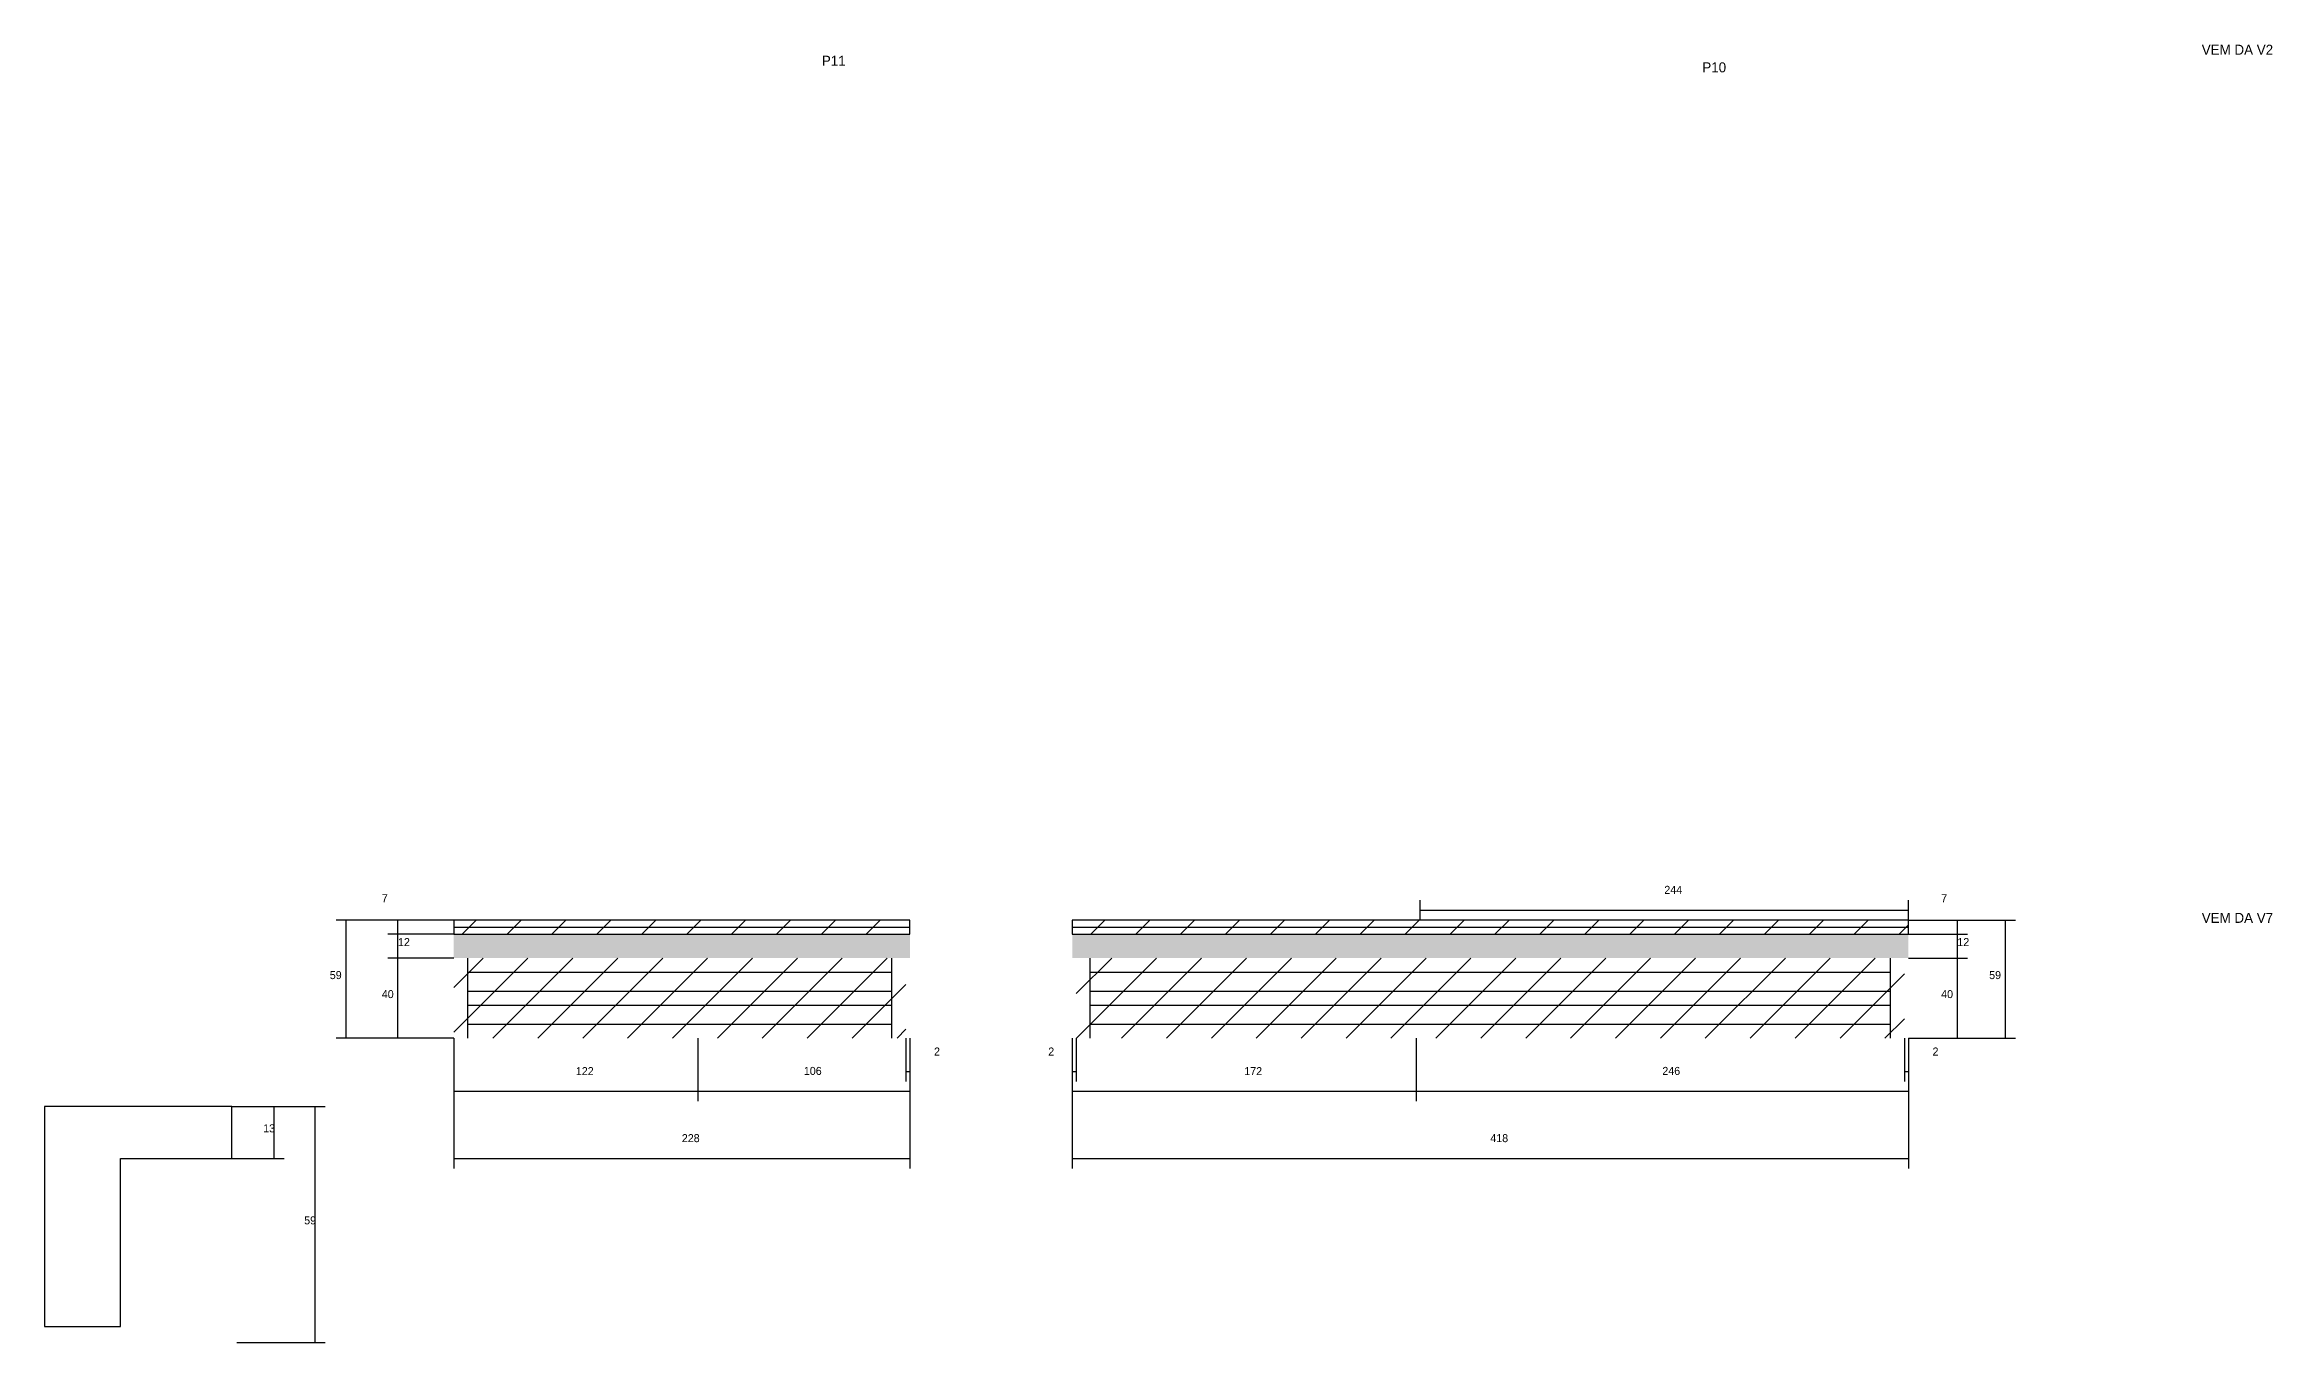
# Model space of a CAD drawing. Header units: metres. Extents: x 5218 to 8032, y 5783 to 7146.
# Drawn here: x 5284 to 6398, y 5783 to 6431 of the extents above; entities that cross this region are included whole.
import ezdxf

# ---------------------------------------------------------------- set-up
doc = ezdxf.new("R2010")
doc.units = ezdxf.units.M
for name, color, linetype in [('CONCRETO', 251, 'Continuous'), ('COTA', 241, 'Continuous'), ('NOMENCLATURA', 7, 'Continuous'), ('Painéis', 200, 'Continuous'), ('REAPROVEITAMENTO', 251, 'Continuous'), ('SARR_2.2x7', 40, 'Continuous'), ('Texto Seção', 7, 'Continuous')]:
    doc.layers.add(name, color=color, linetype=linetype)

msp = doc.modelspace()

# ---------------------------------------------------------------- hatches: boundary and pattern name
at = {"layer": 'COTA'}
h = msp.add_hatch(dxfattribs=at)
h.set_pattern_fill('AR-CONC', scale=0.03)
h.paths.add_polyline_path([(5716.7, 5986.8), (5488.7, 5986.8), (5488.7, 5986.8), (5488.7, 5974.8), (5488.7, 5974.8), (5716.7, 5974.8), (5716.7, 5974.8), (5716.7, 5986.8)])
h = msp.add_hatch(dxfattribs=at)
h.set_pattern_fill('AR-CONC', scale=0.03)
h.paths.add_polyline_path([(5797.9, 5986.8), (6215.9, 5986.8), (6215.9, 5986.8), (6215.9, 5974.8), (6215.9, 5974.8), (5797.9, 5974.8), (5797.9, 5974.8), (5797.9, 5986.8)])
at = {"layer": 'REAPROVEITAMENTO'}
h = msp.add_hatch(dxfattribs=at)
h.set_pattern_fill('ANSI31', scale=5)
h.paths.add_polyline_path([(5716.7, 5993.8), (5488.7, 5993.8), (5488.7, 5993.8), (5488.7, 5986.8), (5488.7, 5986.8), (5716.7, 5986.8), (5716.7, 5986.8), (5716.7, 5993.8)])
h = msp.add_hatch(dxfattribs=at)
h.set_pattern_fill('ANSI31', scale=5)
h.paths.add_polyline_path([(6215.9, 5993.8), (5797.9, 5993.8), (5797.9, 5993.8), (5797.9, 5986.8), (5797.9, 5986.8), (6215.9, 5986.8), (6215.9, 5986.8), (6215.9, 5993.8)])
h = msp.add_hatch(dxfattribs=at)
h.set_pattern_fill('ANSI31', scale=5)
h.paths.add_polyline_path([(5714.7, 5934.8), (5714.7, 5974.8), (5714.7, 5974.8), (5488.7, 5974.8), (5488.7, 5974.8), (5488.7, 5934.8), (5488.7, 5934.8), (5714.7, 5934.8)])
h = msp.add_hatch(dxfattribs=at)
h.set_pattern_fill('ANSI31', scale=5)
h.paths.add_polyline_path([(6213.9, 5934.8), (6213.9, 5974.8), (6213.9, 5974.8), (5799.9, 5974.8), (5799.9, 5974.8), (5799.9, 5934.8), (5799.9, 5934.8), (6213.9, 5934.8)])

# ---------------------------------------------------------------- linework, layer by layer
at = {"layer": 'CONCRETO'}
msp.add_lwpolyline([(5377.7, 5874.7), (5377.7, 5900.7), (5322.1, 5900.7), (5322.1, 5900.7), (5284.1, 5900.7), (5284.1, 5790.7), (5322.1, 5790.7), (5322.1, 5874.7)], close=True, dxfattribs=at)
at = {"layer": 'COTA'}
for p, q in [((5971.9, 5993.8), (5971.9, 6003.8)), ((6215.9, 5993.8), (6215.9, 6003.8)), ((5488.7, 5993.8), (5429.9, 5993.8)), ((5434.9, 5934.8), (5434.9, 5993.8)), ((5488.7, 5993.8), (5455.8, 5993.8)), ((5460.8, 5986.8), (5460.8, 5993.8)), ((5971.9, 5998.8), (6215.9, 5998.8)), ((6215.9, 5993.8), (6245.4, 5993.8)), ((6215.9, 5993.8), (6269.5, 5993.8)), ((6240.4, 5986.8), (6240.4, 5993.8)), ((6264.5, 5934.8), (6264.5, 5993.8)), ((5488.7, 5986.8), (5455.8, 5986.8)), ((5488.7, 5986.8), (5455.8, 5986.8)), ((5460.8, 5974.8), (5460.8, 5986.8)), ((6215.9, 5986.8), (6245.4, 5986.8)), ((6215.9, 5986.8), (6245.4, 5986.8)), ((6240.4, 5974.8), (6240.4, 5986.8)), ((5488.7, 5974.8), (5455.8, 5974.8)), ((5488.7, 5974.8), (5455.8, 5974.8)), ((5460.8, 5934.8), (5460.8, 5974.8)), ((6215.9, 5974.8), (6245.4, 5974.8)), ((6215.9, 5974.8), (6245.4, 5974.8)), ((6240.4, 5934.8), (6240.4, 5974.8)), ((5488.7, 5934.8), (5429.9, 5934.8)), ((5488.7, 5934.8), (5455.8, 5934.8)), ((5488.7, 5934.8), (5488.7, 5903.3)), ((5488.7, 5934.8), (5488.7, 5869.7)), ((5610.7, 5934.8), (5610.7, 5903.3)), ((5610.7, 5934.8), (5610.7, 5903.3)), ((5714.7, 5934.8), (5714.7, 5913.1)), ((5716.7, 5934.8), (5716.7, 5903.3)), ((5716.7, 5934.8), (5716.7, 5869.7)), ((5716.7, 5934.8), (5716.7, 5913.1)), ((5797.9, 5934.8), (5797.9, 5903.3)), ((5797.9, 5934.8), (5797.9, 5869.7)), ((5797.9, 5934.8), (5797.9, 5913.1)), ((5799.9, 5934.8), (5799.9, 5913.1)), ((5969.9, 5934.8), (5969.9, 5903.3)), ((5969.9, 5934.8), (5969.9, 5903.3)), ((6213.9, 5934.8), (6213.9, 5913.1)), ((6215.9, 5934.8), (6215.9, 5903.3)), ((6215.9, 5934.8), (6215.9, 5869.7)), ((6215.9, 5934.8), (6215.9, 5913.1)), ((6215.9, 5934.8), (6245.4, 5934.8)), ((6215.9, 5934.8), (6269.5, 5934.8)), ((5714.7, 5918.1), (5716.7, 5918.1)), ((5797.9, 5918.1), (5799.9, 5918.1)), ((6213.9, 5918.1), (6215.9, 5918.1)), ((5488.7, 5908.3), (5610.7, 5908.3)), ((5610.7, 5908.3), (5716.7, 5908.3)), ((5797.9, 5908.3), (5969.9, 5908.3)), ((5969.9, 5908.3), (6215.9, 5908.3)), ((5377.7, 5900.7), (5403.9, 5900.7)), ((5377.7, 5900.7), (5424.4, 5900.7)), ((5398.9, 5874.7), (5398.9, 5900.7)), ((5419.4, 5782.7), (5419.4, 5900.7)), ((5377.7, 5874.7), (5403.9, 5874.7)), ((5488.7, 5874.7), (5716.7, 5874.7)), ((5797.9, 5874.7), (6215.9, 5874.7)), ((5380.3, 5782.7), (5424.4, 5782.7))]:
    msp.add_line(p, q, dxfattribs=at)
at = {"layer": 'Painéis'}
for points in [[(5488.7, 5986.8), (5716.7, 5986.8), (5716.7, 5993.8), (5488.7, 5993.8)], [(5797.9, 5986.8), (6215.9, 5986.8), (6215.9, 5993.8), (5797.9, 5993.8)]]:
    msp.add_lwpolyline(points, close=True, dxfattribs=at)
at = {"layer": 'SARR_2.2x7'}
for p, q in [((5488.7, 5990.3), (5610.7, 5990.3)), ((5610.7, 5990.3), (5716.7, 5990.3)), ((5797.9, 5990.3), (5971.9, 5990.3)), ((5971.9, 5990.3), (6215.9, 5990.3)), ((5495.7, 5934.8), (5495.7, 5974.8)), ((5707.7, 5934.8), (5707.7, 5974.8)), ((5806.9, 5934.8), (5806.9, 5974.8)), ((6206.9, 5934.8), (6206.9, 5974.8)), ((5495.7, 5967.8), (5610.7, 5967.8)), ((5610.7, 5967.8), (5707.7, 5967.8)), ((5806.9, 5967.8), (5969.9, 5967.8)), ((5969.9, 5967.8), (6206.9, 5967.8)), ((5495.7, 5958.3), (5610.7, 5958.3)), ((5495.7, 5951.3), (5610.7, 5951.3)), ((5610.7, 5958.3), (5707.7, 5958.3)), ((5610.7, 5951.3), (5707.7, 5951.3)), ((5806.9, 5958.3), (5969.9, 5958.3)), ((5806.9, 5951.3), (5969.9, 5951.3)), ((5969.9, 5958.3), (6206.9, 5958.3)), ((5969.9, 5951.3), (6206.9, 5951.3)), ((5495.7, 5941.8), (5610.7, 5941.8)), ((5610.7, 5941.8), (5707.7, 5941.8)), ((5806.9, 5941.8), (5969.9, 5941.8)), ((5969.9, 5941.8), (6206.9, 5941.8))]:
    msp.add_line(p, q, dxfattribs=at)

# ---------------------------------------------------------------- texts
at = {"layer": 'COTA'}
for s, p in [('7', (5452.7, 6002.7)), ('244', (6093.9, 6006.9)), ('7', (6232.3, 6002.7)), ('12', (5460.8, 5980.8)), ('12', (6240.4, 5980.8)), ('59', (5426.7, 5964.3)), ('59', (6256.3, 5964.3)), ('40', (5452.7, 5954.8)), ('40', (6232.3, 5954.8)), ('2', (5728.8, 5926.1)), ('2', (5785.9, 5926.1)), ('2', (6228, 5926.1)), ('122', (5549.7, 5916.3)), ('106', (5663.7, 5916.4)), ('172', (5883.9, 5916.3)), ('246', (6092.9, 5916.4)), ('13', (5393.4, 5887.7)), ('228', (5602.7, 5882.8)), ('418', (6006.9, 5882.8)), ('59', (5413.9, 5841.7))]:
    msp.add_text(s, height=4, dxfattribs=at).set_placement(p)
at = {"layer": 'NOMENCLATURA'}
for s, p in [('P11', (5672.7, 6420.8)), ('P10', (6112.9, 6417.5))]:
    msp.add_text(s, height=5, dxfattribs=at).set_placement(p)
at = {"layer": 'Texto Seção'}
for s, p in [('VEM DA V2', (6362.6, 6426.3)), ('VEM DA V7', (6362.6, 5992.4))]:
    msp.add_text(s, height=5, dxfattribs=at).set_placement(p)

doc.saveas('drawing.dxf')
